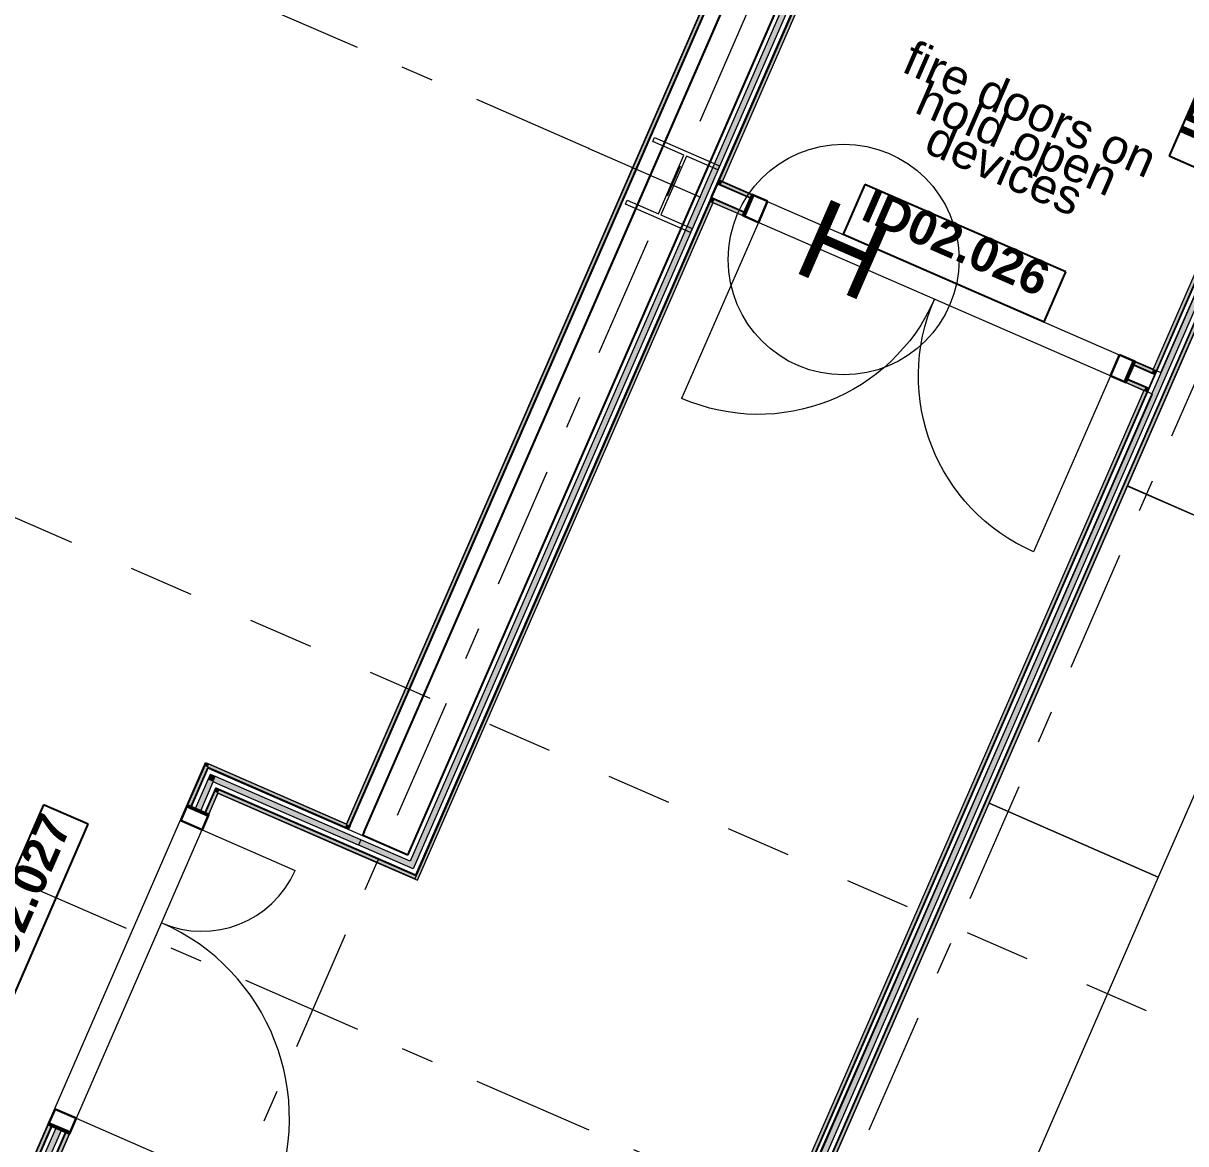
# Model space of a CAD drawing. Header units: millimetres. Extents: x -50172 to 90294, y -80883 to 956680.
# Drawn here: x -9530 to -4492, y -30592 to -25735 of the extents above; entities that cross this region are included whole.
import ezdxf
from ezdxf.enums import TextEntityAlignment as Align

# ---------------------------------------------------------------- set-up
doc = ezdxf.new("R2010")
doc.units = ezdxf.units.MM
doc.header["$MEASUREMENT"] = 0
doc.linetypes.add('Dashed', pattern=[564.444447, 282.222223, -282.222223])
doc.linetypes.add('Double Dashed', pattern=[1093.611073, 529.166651, -211.666656, 141.111112, -211.666656])
for name, color, linetype in [('A-25-M_Wall_Int', 7, 'Continuous'), ('A-95-MC_Marker_Section_P2.Marker', 7, 'Continuous'), ('COLUMN.IFC Import', 7, 'Continuous'), ('New_A-05-M_Gross_Int_Circulation', 7, 'Continuous'), ('New_A-15-MG_Structural_Grid_Phase_2', 7, 'Continuous'), ('New_A-25-M_Wall_Int', 7, 'Continuous'), ('New_A-35-M_FFE-Zone', 7, 'Continuous'), ('New_A-35-M_FFE_Fixed', 7, 'Continuous'), ('New_ArchiCAD Door Markers', 7, 'Continuous'), ('New_ArchiCAD Doors', 7, 'Continuous')]:
    doc.layers.add(name, color=color, linetype=linetype)
for name, color, linetype, lineweight in [('A-25-M_Wall_Int_Pen_No__1', 7, 'Continuous', 13), ('A-95-MC_Marker_Section_P2.Marker_Pen_No__1', 7, 'Continuous', 13), ('COLUMN.IFC Import_Pen_No__2', 8, 'Continuous', 15), ('New_A-25-M_Wall_Int_Pen_No__1', 7, 'Continuous', 13), ('New_A-95-P_Text_1_50_GA_Pen_No__1', 7, 'Continuous', 13), ('New_ArchiCAD Door Markers_Pen_No__1', 7, 'Continuous', 13), ('New_ArchiCAD Door Markers_Pen_No__5', 7, 'Continuous', 25), ('New_ArchiCAD Doors_Pen_No__1', 7, 'Continuous', 13), ('New_ArchiCAD Zone Stamps_Pen_No__9', 7, 'Continuous', 13)]:
    doc.layers.add(name, color=color, linetype=linetype, lineweight=lineweight)
for name, color, linetype, lineweight, true_color in [('A-25-M_Wall_Int_Pen_No__107', 7, 'Continuous', 15, 0xa6a6a6), ('New_A-05-M_Gross_Int_Circulation_Pen_No__74', 7, 'Continuous', 20, 0x606060), ('New_A-15-MG_Structural_Grid_Phase_2_Pen_No__222', 7, 'Continuous', 13, 0x65af33), ('New_A-25-M_Wall_Int_Pen_No__107', 7, 'Continuous', 15, 0xa6a6a6), ('New_A-35-M_FFE-Zone_Pen_No__74', 7, 'Continuous', 20, 0x606060), ('New_A-35-M_FFE_Fixed_Pen_No__64', 7, 'Continuous', 20, 0x606060), ('New_ArchiCAD Doors_Pen_No__43', 7, 'Continuous', 30, 0x444444), ('New_ArchiCAD Doors_Pen_No__63', 7, 'Continuous', 20, 0x606060)]:
    doc.layers.add(name, color=color, linetype=linetype, lineweight=lineweight, true_color=true_color)
doc.styles.add('GENERATED_STYLE_1', font='')
doc.styles.add('GENERATED_STYLE_2', font='')
doc.styles.add('GENERATED_STYLE_3', font='')
doc.styles.add('GENERATED_STYLE_4', font='')
doc.styles.get('GENERATED_STYLE_1').set_extended_font_data('Swis721 BT', bold=True)
doc.styles.get('GENERATED_STYLE_2').set_extended_font_data('Arial', bold=True)
doc.styles.get('GENERATED_STYLE_3').set_extended_font_data('Arial')
doc.styles.get('GENERATED_STYLE_4').set_extended_font_data('Swis721 BT')

# ---------------------------------------------------------------- blocks, each defined once
blk = doc.blocks.new('Computer Lab B_INB 2102_6_1', base_point=(-13978.3, -23868.4))
at = {"layer": 'New_A-35-M_FFE-Zone_Pen_No__74', "linetype": 'Continuous'}
for p, q in [((-8129.6, -29205.9), (-5035.6, -22110.4)), ((-9527.3, -30745.6), (-8739.9, -28939.8)), ((-8739.9, -28939.8), (-8129.6, -29205.9))]:
    blk.add_line(p, q, dxfattribs=at)
at = {"layer": 'New_ArchiCAD Zone Stamps_Pen_No__9'}
for tag, height, style, p in [('ROOM_NAME', 250, 'GENERATED_STYLE_2', (-14741.2, -22339.3)), ('zoneNameLine2', 250, 'GENERATED_STYLE_2', (-14929.7, -22771.4)), ('ROOM_NUMBER', 200, 'GENERATED_STYLE_3', (-15118.1, -23192.1)), ('measuredAreaCode', 200, 'GENERATED_STYLE_3', (-15275.1, -23552.2)), ('DUMMY_649', 200, 'GENERATED_STYLE_3', (-14967.7, -23686.3)), ('DUMMY_650', 200, 'GENERATED_STYLE_3', (-14338.5, -23960.6)), ('DUMMY_651', 133.3, 'GENERATED_STYLE_3', (-14059.2, -24067.2))]:
    blk.add_attdef(tag, text='', height=height, rotation=336.4404, dxfattribs=dict(at, style=style)).set_placement(p, align=Align.TOP_LEFT)
blk = doc.blocks.new('Physics Lab_INB 2301_17_1', base_point=(-3341.5, -30238.9))
at = {"layer": 'New_A-35-M_FFE-Zone_Pen_No__74', "linetype": 'Continuous'}
blk.add_line((-4425.4, -27007.5), (-6070, -30779.2), dxfattribs=at)
at = {"layer": 'New_ArchiCAD Zone Stamps_Pen_No__9'}
for tag, height, style, p in [('ROOM_NAME', 250, 'GENERATED_STYLE_2', (-3799.3, -28842.9)), ('zoneNameLine2', 250, 'GENERATED_STYLE_2', (-3987.7, -29275)), ('ROOM_NUMBER', 200, 'GENERATED_STYLE_3', (-4176.1, -29695.7)), ('measuredAreaCode', 200, 'GENERATED_STYLE_3', (-4333.2, -30055.8)), ('DUMMY_649', 200, 'GENERATED_STYLE_3', (-4025.8, -30189.9)), ('DUMMY_650', 200, 'GENERATED_STYLE_3', (-3536.4, -30403.2)), ('DUMMY_651', 133.3, 'GENERATED_STYLE_3', (-3257.1, -30509.8))]:
    blk.add_attdef(tag, text='', height=height, rotation=336.4404, dxfattribs=dict(at, style=style)).set_placement(p, align=Align.TOP_LEFT)
blk = doc.blocks.new('Corridor 03-Second_INB 2158_22_1', base_point=(54.1, -14767.2))
at = {"layer": 'New_A-05-M_Gross_Int_Circulation_Pen_No__74', "linetype": 'Continuous'}
for p, q in [((-4600.5, -27249.5), (6195.4, -2490.9)), ((-4640, -22119.2), (-6513.7, -26416.2)), ((-6513.7, -26416.2), (-4634.8, -27235.5)), ((-4634.8, -27235.5), (-4634.5, -27234.7)), ((-4634.5, -27234.7), (-4600.5, -27249.5))]:
    blk.add_line(p, q, dxfattribs=at)
at = {"layer": 'New_ArchiCAD Zone Stamps_Pen_No__9'}
for tag, height, style, p in [('zoneNameLine2', 250, 'GENERATED_STYLE_2', (-1206.8, -16020.4)), ('ROOM_NAME', 250, 'GENERATED_STYLE_2', (-1638.9, -15832)), ('DUMMY_650', 200, 'GENERATED_STYLE_3', (-67.1, -15557.7)), ('measuredAreaCode', 200, 'GENERATED_STYLE_3', (-414.5, -16354.4)), ('ROOM_NUMBER', 200, 'GENERATED_STYLE_3', (-774.6, -16197.4)), ('DUMMY_651', 133.3, 'GENERATED_STYLE_3', (54.7, -15263.2)), ('DUMMY_649', 200, 'GENERATED_STYLE_3', (-280.5, -16047))]:
    blk.add_attdef(tag, text='', height=height, rotation=66.4404, dxfattribs=dict(at, style=style)).set_placement(p, align=Align.TOP_LEFT)
blk = doc.blocks.new('Corridor 02 - Second_INB 2152_23_1', base_point=(-9168.7, -34828.3))
at = {"layer": 'New_A-05-M_Gross_Int_Circulation_Pen_No__74', "linetype": 'Continuous'}
for p, q in [((-6553.3, -26507.1), (-7833.9, -29443.9)), ((-4637, -27342.7), (-6553.3, -26507.1)), ((-6241.6, -31004.7), (-4637, -27342.7)), ((-8686.4, -29072.2), (-9393.9, -30694.7)), ((-7833.9, -29443.9), (-8686.4, -29072.2))]:
    blk.add_line(p, q, dxfattribs=at)
at = {"layer": 'New_ArchiCAD Zone Stamps_Pen_No__9'}
for tag, height, style, p in [('ROOM_HOLES_PRM', 200, 'GENERATED_STYLE_3', (-9153.8, -36364.3)), ('zoneNameLine2', 250, 'GENERATED_STYLE_2', (-10080.1, -36337.7)), ('ROOM_NAME', 250, 'GENERATED_STYLE_2', (-10512.2, -36149.3)), ('DUMMY_649', 200, 'GENERATED_STYLE_3', (-8940.4, -35875)), ('measuredAreaCode', 200, 'GENERATED_STYLE_3', (-9287.9, -36671.7)), ('ROOM_NUMBER', 200, 'GENERATED_STYLE_3', (-9648, -36514.7)), ('DUMMY_650', 133.3, 'GENERATED_STYLE_3', (-8818.6, -35580.5))]:
    blk.add_attdef(tag, text='', height=height, rotation=66.4404, dxfattribs=dict(at, style=style)).set_placement(p, align=Align.TOP_LEFT)
blk = doc.blocks.new('Laboratory Workstation_2')
at = {"layer": 'New_A-35-M_FFE_Fixed_Pen_No__64', "linetype": 'Continuous'}
for p, q in [((1814.7, 800), (0, 800)), ((0, 800), (0, 0)), ((1814.7, 0), (1814.7, 800)), ((0, 0), (1814.7, 0))]:
    blk.add_line(p, q, dxfattribs=at)
blk = doc.blocks.new('*X380')
at = {"layer": 'New_A-25-M_Wall_Int_Pen_No__107', "linetype": 'Continuous'}
blk.add_hatch(color=256, dxfattribs=at).paths.add_polyline_path([(-8705.5, -29023.5), (-8706, -29022.2), (-8706.4, -29023.1)])
blk = doc.blocks.new('*X381')
at = {"layer": 'New_A-25-M_Wall_Int_Pen_No__107', "linetype": 'Continuous'}
blk.add_hatch(color=256, dxfattribs=at).paths.add_polyline_path([(-9387.6, -30522.8), (-9476.8, -30727.2), (-9443.9, -30714.3), (-9364.7, -30532.8)])
blk = doc.blocks.new('*X382')
at = {"layer": 'New_A-25-M_Wall_Int_Pen_No__107', "linetype": 'Continuous'}
blk.add_hatch(color=256, dxfattribs=at).paths.add_polyline_path([(-8729.3, -29013.1), (-8784.1, -29138.7), (-8761.2, -29148.7), (-8706.4, -29023.1)])
blk = doc.blocks.new('*X383')
at = {"layer": 'New_A-25-M_Wall_Int_Pen_No__107', "linetype": 'Continuous'}
blk.add_hatch(color=256, dxfattribs=at).paths.add_polyline_path([(-8719.3, -28990.2), (-8729.3, -29013.1), (-8706.4, -29023.1), (-8706, -29022.2), (-8718.4, -28990.6)])
blk = doc.blocks.new('Double Door Asymmetric 19_7')
at = {"layer": 'New_ArchiCAD Doors_Pen_No__1', "linetype": 'Continuous'}
for p, q in [((-755, 0), (-755, -15)), ((755, 0), (755, -15)), ((-755, -15), (-755, -18)), ((-755, -18), (-755, -38)), ((-755, -38), (-755, -63)), ((755, -15), (755, -18)), ((755, -18), (755, -38)), ((755, -38), (755, -63)), ((-755, -63), (-755, -82)), ((-755, -82), (-755, -85)), ((-755, -85), (-755, -100)), ((755, -63), (755, -82)), ((755, -82), (755, -85)), ((755, -85), (755, -100))]:
    blk.add_line(p, q, dxfattribs=at)
at = {"layer": 'New_ArchiCAD Doors_Pen_No__43', "linetype": 'Continuous'}
for p, q in [((-748, 0), (-755, 0)), ((-755, 0), (-755, -100)), ((-682, 0), (-748, 0)), ((-748, 0), (-748, -100)), ((-682, -100), (-682, 0)), ((748, 0), (682, 0)), ((682, 0), (682, -100)), ((748, 0), (755, 0)), ((748, -100), (748, 0)), ((755, 0), (755, -100)), ((-748, -100), (-755, -100)), ((-748, -100), (-682, -100)), ((682, -100), (748, -100)), ((748, -100), (755, -100))]:
    blk.add_line(p, q, dxfattribs=at)
at = {"layer": 'New_ArchiCAD Doors_Pen_No__63', "linetype": 'Continuous'}
for p, q in [((682, 0), (682, 924)), ((-682, 0), (-682, 440))]:
    blk.add_line(p, q, dxfattribs=at)
for centre, radius, start, end in [((682, 0), 924, 90, 180), ((-682, 0), 440, 0, 90)]:
    blk.add_arc(centre, radius, start, end, dxfattribs=at)
blk = doc.blocks.new('Door Stamp 17_19')
at = {"layer": 'New_ArchiCAD Door Markers_Pen_No__5', "linetype": 'Continuous'}
for p, q in [((470.6, -461.8), (-506.5, -461.8)), ((-506.5, -461.8), (-506.5, -673.5)), ((470.6, -461.8), (-506.5, -461.8)), ((470.6, -673.5), (470.6, -461.8)), ((-506.5, -673.5), (470.6, -673.5))]:
    blk.add_line(p, q, dxfattribs=at)
at = {"layer": 'New_ArchiCAD Door Markers_Pen_No__1', "style": 'GENERATED_STYLE_1'}
blk.add_attdef('AC_WIDO_ID', text='', height=150, rotation=180, dxfattribs=at).set_placement((411.8, -417), align=Align.BOTTOM_LEFT)
blk = doc.blocks.new('Wall_82_1', base_point=(-8686.4, -29072.2))
at = {"layer": 'New_A-25-M_Wall_Int_Pen_No__107', "linetype": 'Continuous'}
for points in [[(-8818, -29123.9), (-8804.3, -29129.9), (-8730.3, -28960.3), (-8744.1, -28954.3)], [(-8738.1, -28940.6), (-8744.1, -28954.3), (-8730.3, -28960.3)], [(-8700.1, -29066.2), (-8740.1, -29157.9), (-8726.3, -29163.9), (-8686.4, -29072.2)], [(-8694.1, -29052.5), (-8700.1, -29066.2), (-8686.4, -29072.2)], [(-9525.5, -30746.4), (-9505.7, -30738.6), (-9407.8, -30514), (-9421.6, -30508)], [(-9413.6, -30702.4), (-9393.9, -30694.7), (-9329.9, -30548), (-9343.6, -30542)]]:
    blk.add_hatch(color=256, dxfattribs=at).paths.add_polyline_path(points)
at = {"layer": 'New_A-25-M_Wall_Int_Pen_No__107', "linetype": 'Continuous', "lineweight": 0, "true_color": 0x535353}
for points in [[(-8731.5, -28963.1), (-8804.3, -29129.9), (-8801.5, -29131.1), (-8728.8, -28964.3)], [(-8730.3, -28960.3), (-8731.5, -28963.1), (-8728.8, -28964.3)], [(-8696.9, -29051.3), (-8742.8, -29156.7), (-8740.1, -29157.9), (-8694.1, -29052.5)], [(-8695.7, -29048.5), (-8696.9, -29051.3), (-8694.1, -29052.5)], [(-9407.8, -30514), (-9505.7, -30738.6), (-9501.8, -30737), (-9405.1, -30515.2)], [(-9346.4, -30540.8), (-9417.5, -30704), (-9413.6, -30702.4), (-9343.6, -30542)]]:
    blk.add_hatch(color=251, dxfattribs=at).paths.add_polyline_path(points)
at = {"layer": 'New_A-25-M_Wall_Int_Pen_No__1', "linetype": 'Continuous'}
for p, q in [((-8804.3, -29129.9), (-8730.3, -28960.3)), ((-8801.5, -29131.1), (-8728.8, -28964.3)), ((-8784.1, -29138.7), (-8719.3, -28990.2)), ((-8719.3, -28990.2), (-8718.4, -28990.6)), ((-8761.2, -29148.7), (-8706.4, -29023.1)), ((-8742.8, -29156.7), (-8695.7, -29048.5)), ((-8740.1, -29157.9), (-8694.1, -29052.5)), ((-8706.4, -29023.1), (-8705.5, -29023.5)), ((-8804.3, -29129.9), (-8818, -29123.9)), ((-8801.5, -29131.1), (-8804.3, -29129.9)), ((-8784.1, -29138.7), (-8801.5, -29131.1)), ((-8761.2, -29148.7), (-8784.1, -29138.7)), ((-8742.8, -29156.7), (-8761.2, -29148.7)), ((-8740.1, -29157.9), (-8742.8, -29156.7)), ((-8726.3, -29163.9), (-8740.1, -29157.9)), ((-9505.7, -30738.6), (-9407.8, -30514)), ((-9501.8, -30737), (-9405.1, -30515.2)), ((-9476.8, -30727.2), (-9387.6, -30522.8)), ((-9407.8, -30514), (-9421.6, -30508)), ((-9405.1, -30515.2), (-9407.8, -30514)), ((-9387.6, -30522.8), (-9405.1, -30515.2)), ((-9364.7, -30532.8), (-9387.6, -30522.8)), ((-9443.9, -30714.3), (-9364.7, -30532.8)), ((-9417.5, -30704), (-9346.4, -30540.8)), ((-9413.6, -30702.4), (-9343.6, -30542)), ((-9346.4, -30540.8), (-9364.7, -30532.8)), ((-9343.6, -30542), (-9346.4, -30540.8)), ((-9329.9, -30548), (-9343.6, -30542))]:
    blk.add_line(p, q, dxfattribs=at)
at = {"layer": 'New_A-25-M_Wall_Int_Pen_No__1', "linetype": 'Continuous', "flags": 128}
for points in [[(-8738.1, -28940.6), (-8818, -29123.9)], [(-8726.3, -29163.9), (-8686.4, -29072.2)], [(-9421.6, -30508), (-9525.5, -30746.4)], [(-9393.9, -30694.7), (-9329.9, -30548)]]:
    blk.add_lwpolyline(points, dxfattribs=at)
at = {"layer": 'New_A-25-M_Wall_Int', "color": 250, "lineweight": 50, "true_color": 0x2a2a2a}
for name in ['*X382', '*X383', '*X380', '*X381']:
    blk.add_blockref(name, (0, 0), dxfattribs=at)
at = {"layer": 'New_ArchiCAD Door Markers'}
ref = blk.add_blockref('Door Stamp 17_19', (-9028.1, -29855.9), dxfattribs=dict(at, rotation=246.440411583997))
ref.add_attrib('AC_WIDO_ID', 'ID02.027', dxfattribs={"layer": 'New_ArchiCAD Door Markers_Pen_No__1', "color": 7, "height": 150, "rotation": 66.4404, "style": 'GENERATED_STYLE_1'}).set_placement((-9616, -30004), align=Align.BOTTOM_LEFT)
at = {"layer": 'New_ArchiCAD Doors', "color": 251, "linetype": 'Continuous', "lineweight": 20, "true_color": 0x606060, "zscale": 1000, "rotation": 246.440411583997}
blk.add_blockref('Double Door Asymmetric 19_7', (-9028.1, -29855.9), dxfattribs=at)
blk = doc.blocks.new('*X476')
at = {"layer": 'New_A-25-M_Wall_Int_Pen_No__107', "linetype": 'Continuous'}
blk.add_hatch(color=256, dxfattribs=at).paths.add_polyline_path([(-6229.7, -31050.3), (-6230.1, -31051.2), (-6228.8, -31050.7)])
blk = doc.blocks.new('*X477')
at = {"layer": 'New_A-25-M_Wall_Int_Pen_No__107', "linetype": 'Continuous'}
blk.add_hatch(color=256, dxfattribs=at).paths.add_polyline_path([(-6252.6, -31040.3), (-6262.6, -31063.2), (-6261.7, -31063.6), (-6230.1, -31051.2), (-6229.7, -31050.3)])
blk = doc.blocks.new('*X478')
at = {"layer": 'New_A-25-M_Wall_Int_Pen_No__107', "linetype": 'Continuous'}
blk.add_hatch(color=256, dxfattribs=at).paths.add_polyline_path([(-6252.6, -31040.3), (-6229.7, -31050.3), (-4340.7, -26718.2), (-4363.6, -26708.2)])
blk = doc.blocks.new('*X479')
at = {"layer": 'New_A-25-M_Wall_Int_Pen_No__107', "linetype": 'Continuous'}
blk.add_hatch(color=256, dxfattribs=at).paths.add_polyline_path([(-3677.7, -25135.2), (-3760.1, -25324.1), (-3737.1, -25334.1), (-3654.8, -25145.2)])
blk = doc.blocks.new('Door Stamp 17_32')
at = {"layer": 'New_ArchiCAD Door Markers_Pen_No__5', "linetype": 'Continuous'}
for p, q in [((506.5, 306), (-470.6, 306)), ((-470.6, 306), (-470.6, 94.3)), ((506.5, 94.3), (506.5, 306)), ((-470.6, 94.3), (506.5, 94.3)), ((-470.6, 94.3), (506.5, 94.3))]:
    blk.add_line(p, q, dxfattribs=at)
at = {"layer": 'New_ArchiCAD Door Markers_Pen_No__1', "style": 'GENERATED_STYLE_1'}
blk.add_attdef('AC_WIDO_ID', text='', height=150, dxfattribs=at).set_placement((-411.8, 138.9), align=Align.BOTTOM_LEFT)
blk = doc.blocks.new('Wall_124_1', base_point=(-6271.7, -30991.6))
at = {"layer": 'A-25-M_Wall_Int_Pen_No__107', "linetype": 'Continuous'}
blk.add_hatch(color=256, dxfattribs=at).paths.add_polyline_path([(-6083.8, -30773.2), (-6089.8, -30786.9), (-6076, -30792.9), (-6070, -30779.2)])
at = {"layer": 'New_A-25-M_Wall_Int_Pen_No__107', "linetype": 'Continuous'}
for points in [[(-3711.6, -25120.4), (-3794, -25309.3), (-3780.2, -25315.3), (-3697.9, -25126.4)], [(-3716.1, -25343.3), (-3702.3, -25349.3), (-3619.9, -25160.4), (-3633.7, -25154.4)], [(-4633.7, -27235.1), (-4619.9, -27241.1), (-4383.8, -26699.4), (-4397.5, -26693.4)], [(-4319.6, -26727.4), (-4387.2, -26882.3), (-4373.4, -26888.3), (-4305.9, -26733.4)], [(-4387.2, -26882.3), (-4393.2, -26896.1), (-4379.4, -26902.1), (-4373.4, -26888.3)], [(-4427.1, -26974), (-6083.8, -30773.2), (-6070, -30779.2), (-4413.4, -26980)], [(-4421.1, -26960.2), (-4427.1, -26974), (-4413.4, -26980), (-4407.4, -26966.2)], [(-4633.7, -27235.1), (-4639.7, -27248.8), (-4625.9, -27254.8), (-4619.9, -27241.1)], [(-4673.7, -27326.7), (-6305.7, -31069.5), (-6292, -31075.5), (-4659.9, -27332.7)], [(-4667.7, -27313), (-4673.7, -27326.7), (-4659.9, -27332.7), (-4653.9, -27319)], [(-6089.8, -30786.9), (-6193.8, -31025.6), (-6180.1, -31031.6), (-6076, -30792.9)], [(-6193.8, -31025.6), (-6199.8, -31039.3), (-6180.1, -31031.6)], [(-6305.7, -31069.5), (-6311.7, -31083.3), (-6292, -31075.5)]]:
    blk.add_hatch(color=256, dxfattribs=at).paths.add_polyline_path(points)
at = {"layer": 'New_A-25-M_Wall_Int_Pen_No__107', "linetype": 'Continuous', "lineweight": 0, "true_color": 0x535353}
for points in [[(-3697.9, -25126.4), (-3780.2, -25315.3), (-3777.5, -25316.5), (-3695.1, -25127.6)], [(-3636.4, -25153.2), (-3718.8, -25342.1), (-3716.1, -25343.3), (-3633.7, -25154.4)], [(-4625.9, -27254.8), (-4623.2, -27256), (-4381, -26700.6), (-4383.8, -26699.4)], [(-4422.7, -26956.3), (-4419.9, -26957.5), (-4319.6, -26727.4), (-4322.4, -26726.2)], [(-4393.2, -26896.1), (-4394.4, -26898.8), (-4380.6, -26904.8), (-4379.4, -26902.1)], [(-4423.9, -26959), (-6202.6, -31038.1), (-6199.8, -31039.3), (-4421.1, -26960.2)], [(-4422.7, -26956.3), (-4423.9, -26959), (-4421.1, -26960.2), (-4419.9, -26957.5)], [(-4419.9, -26957.5), (-4421.1, -26960.2), (-4407.4, -26966.2), (-4406.2, -26963.5)], [(-4639.7, -27248.8), (-4640.9, -27251.6), (-4627.1, -27257.6), (-4625.9, -27254.8)], [(-4627.1, -27257.6), (-6290.8, -31072.7), (-6288, -31073.9), (-4624.4, -27258.8)], [(-4625.9, -27254.8), (-4627.1, -27257.6), (-4624.4, -27258.8), (-4623.2, -27256)], [(-4666.5, -27310.2), (-4667.7, -27313), (-4653.9, -27319), (-4652.7, -27316.2)], [(-6290.8, -31072.7), (-6292, -31075.5), (-6288, -31073.9)], [(-6202.6, -31038.1), (-6203.8, -31040.9), (-6199.8, -31039.3)]]:
    blk.add_hatch(color=251, dxfattribs=at).paths.add_polyline_path(points)
at = {"layer": 'New_A-25-M_Wall_Int_Pen_No__1', "linetype": 'Continuous'}
for p, q in [((-3780.2, -25315.3), (-3697.9, -25126.4)), ((-3777.5, -25316.5), (-3695.1, -25127.6)), ((-3760.1, -25324.1), (-3677.7, -25135.2)), ((-3737.1, -25334.1), (-3654.8, -25145.2)), ((-3718.8, -25342.1), (-3636.4, -25153.2)), ((-3716.1, -25343.3), (-3633.7, -25154.4)), ((-3780.2, -25315.3), (-3794, -25309.3)), ((-3777.5, -25316.5), (-3780.2, -25315.3)), ((-3760.1, -25324.1), (-3777.5, -25316.5)), ((-3737.1, -25334.1), (-3760.1, -25324.1)), ((-3718.8, -25342.1), (-3737.1, -25334.1)), ((-3716.1, -25343.3), (-3718.8, -25342.1)), ((-3702.3, -25349.3), (-3716.1, -25343.3)), ((-4619.9, -27241.1), (-4383.8, -26699.4)), ((-4383.8, -26699.4), (-4397.5, -26693.4)), ((-4381, -26700.6), (-4383.8, -26699.4)), ((-6262.6, -31063.2), (-4363.6, -26708.2)), ((-6229.7, -31050.3), (-4340.7, -26718.2)), ((-6203.8, -31040.9), (-4322.4, -26726.2)), ((-4623.2, -27256), (-4381, -26700.6)), ((-4419.9, -26957.5), (-4319.6, -26727.4)), ((-4363.6, -26708.2), (-4381, -26700.6)), ((-4340.7, -26718.2), (-4363.6, -26708.2)), ((-4322.4, -26726.2), (-4340.7, -26718.2)), ((-4319.6, -26727.4), (-4322.4, -26726.2)), ((-4305.9, -26733.4), (-4319.6, -26727.4)), ((-4380.6, -26904.8), (-4394.4, -26898.8)), ((-4379.4, -26902.1), (-4393.2, -26896.1)), ((-6199.8, -31039.3), (-4421.1, -26960.2)), ((-4421.1, -26960.2), (-4407.4, -26966.2)), ((-4406.2, -26963.5), (-4419.9, -26957.5)), ((-4640.9, -27251.6), (-4627.1, -27257.6)), ((-4625.9, -27254.8), (-4639.7, -27248.8)), ((-4625.9, -27254.8), (-4619.9, -27241.1)), ((-6288, -31073.9), (-4624.4, -27258.8)), ((-4652.7, -27316.2), (-4627.1, -27257.6)), ((-4624.4, -27258.8), (-4623.2, -27256)), ((-6292, -31075.5), (-4659.9, -27332.7)), ((-4667.7, -27313), (-4653.9, -27319)), ((-4666.5, -27310.2), (-4652.7, -27316.2)), ((-4659.9, -27332.7), (-4653.9, -27319)), ((-6262.6, -31063.2), (-6261.7, -31063.6)), ((-6229.7, -31050.3), (-6228.8, -31050.7))]:
    blk.add_line(p, q, dxfattribs=at)
at = {"layer": 'New_A-25-M_Wall_Int_Pen_No__1', "linetype": 'Continuous', "flags": 128}
for points in [[(-3711.6, -25120.4), (-3794, -25309.3)], [(-3697.9, -25126.4), (-3711.6, -25120.4)], [(-3695.1, -25127.6), (-3697.9, -25126.4)], [(-3677.7, -25135.2), (-3695.1, -25127.6)], [(-3654.8, -25145.2), (-3677.7, -25135.2)], [(-3702.3, -25349.3), (-3619.9, -25160.4)], [(-3636.4, -25153.2), (-3654.8, -25145.2)], [(-3633.7, -25154.4), (-3636.4, -25153.2)], [(-3619.9, -25160.4), (-3633.7, -25154.4)], [(-4397.5, -26693.4), (-4633.7, -27235.1)], [(-4373.4, -26888.3), (-4305.9, -26733.4)], [(-6070, -30779.2), (-4413.4, -26980)], [(-4673.7, -27326.7), (-6311.7, -31083.3)], [(-6180.1, -31031.6), (-6076, -30792.9)]]:
    blk.add_lwpolyline(points, dxfattribs=at)
at = {"layer": 'New_A-25-M_Wall_Int', "color": 250, "lineweight": 50, "true_color": 0x2a2a2a}
for name in ['*X479', '*X478', '*X477', '*X476']:
    blk.add_blockref(name, (0, 0), dxfattribs=at)
at = {"layer": 'New_ArchiCAD Door Markers'}
ref = blk.add_blockref('Door Stamp 17_32', (-4095.8, -26001.4), dxfattribs=dict(at, rotation=66.44041158400664))
ref.add_attrib('AC_WIDO_ID', 'ID02.025', dxfattribs={"layer": 'New_ArchiCAD Door Markers_Pen_No__1', "color": 7, "height": 150, "rotation": 66.4404, "style": 'GENERATED_STYLE_1'}).set_placement((-4346.7, -26296.5), align=Align.BOTTOM_LEFT)
at = {"layer": 'New_ArchiCAD Doors', "color": 251, "linetype": 'Continuous', "lineweight": 20, "true_color": 0x606060, "zscale": 1000, "rotation": 246.4404115840066}
blk.add_blockref('Double Door Asymmetric 19_7', (-4004.1, -26041.4), dxfattribs=at)
blk = doc.blocks.new('Double Door 19_5')
at = {"layer": 'New_ArchiCAD Doors_Pen_No__1', "linetype": 'Continuous'}
for p, q in [((-905, 0), (-905, -15)), ((905, 0), (905, -15)), ((-905, -15), (-905, -18)), ((-905, -18), (-905, -82)), ((905, -15), (905, -18)), ((905, -18), (905, -82)), ((-905, -82), (-905, -85)), ((-905, -85), (-905, -100)), ((905, -82), (905, -85)), ((905, -85), (905, -100))]:
    blk.add_line(p, q, dxfattribs=at)
at = {"layer": 'New_ArchiCAD Doors_Pen_No__43', "linetype": 'Continuous'}
for p, q in [((-898, 0), (-905, 0)), ((-905, 0), (-905, -100)), ((-832, 0), (-898, 0)), ((-898, 0), (-898, -100)), ((-832, -100), (-832, 0)), ((898, 0), (832, 0)), ((832, 0), (832, -100)), ((898, 0), (905, 0)), ((898, -100), (898, 0)), ((905, 0), (905, -100)), ((-898, -100), (-905, -100)), ((-898, -100), (-832, -100)), ((832, -100), (898, -100)), ((898, -100), (905, -100))]:
    blk.add_line(p, q, dxfattribs=at)
at = {"layer": 'New_ArchiCAD Doors_Pen_No__63', "linetype": 'Continuous'}
for p, q in [((-832, 0), (-832, 832)), ((832, 0), (832, 832))]:
    blk.add_line(p, q, dxfattribs=at)
for centre, start, end in [((-832, 0), 0, 90), ((832, 0), 90, 180)]:
    blk.add_arc(centre, 832, start, end, dxfattribs=at)
blk = doc.blocks.new('Door Stamp 17_38')
at = {"layer": 'New_ArchiCAD Door Markers_Pen_No__5', "linetype": 'Continuous'}
for p, q in [((474.6, 235.7), (-474.6, 235.7)), ((-474.6, 235.7), (-474.6, 0)), ((474.6, 0), (474.6, 235.7)), ((-474.6, 0), (474.6, 0)), ((-474.6, 0), (474.6, 0))]:
    blk.add_line(p, q, dxfattribs=at)
at = {"layer": 'New_ArchiCAD Door Markers_Pen_No__1', "style": 'GENERATED_STYLE_2'}
blk.add_attdef('AC_WIDO_ID', text='', height=150, dxfattribs=at).set_placement((-417.5, 48.9), align=Align.BOTTOM_LEFT)
blk = doc.blocks.new('Wall_152_1', base_point=(-6553.3, -26507.1))
at = {"layer": 'New_A-25-M_Wall_Int_Pen_No__107', "linetype": 'Continuous', "lineweight": 0, "true_color": 0x535353}
for points in [[(-6519.3, -26429.2), (-6520.5, -26431.9), (-6378.4, -26493.9), (-6377.2, -26491.2)], [(-6546.1, -26490.6), (-6547.3, -26493.4), (-6405.2, -26555.3), (-6404, -26552.6)], [(-4718.1, -27214.6), (-4719.3, -27217.4), (-4640.9, -27251.6), (-4639.7, -27248.8)], [(-4744.9, -27276), (-4746.1, -27278.8), (-4667.7, -27313), (-4666.5, -27310.2)]]:
    blk.add_hatch(color=251, dxfattribs=at).paths.add_polyline_path(points)
at = {"layer": 'New_A-25-M_Wall_Int_Pen_No__107', "linetype": 'Continuous'}
for points in [[(-6513.3, -26415.4), (-6519.3, -26429.2), (-6377.2, -26491.2), (-6371.3, -26477.4)], [(-6547.3, -26493.4), (-6553.3, -26507.1), (-6411.2, -26569.1), (-6405.2, -26555.3)], [(-4712.1, -27200.9), (-4718.1, -27214.6), (-4639.7, -27248.8), (-4633.7, -27235.1)], [(-4752.1, -27292.5), (-4673.7, -27326.7), (-4667.7, -27313), (-4746.1, -27278.8)]]:
    blk.add_hatch(color=256, dxfattribs=at).paths.add_polyline_path(points)
at = {"layer": 'New_A-25-M_Wall_Int_Pen_No__1', "linetype": 'Continuous'}
for p, q in [((-6520.5, -26431.9), (-6378.4, -26493.9)), ((-6519.3, -26429.2), (-6377.2, -26491.2)), ((-6547.3, -26493.4), (-6405.2, -26555.3)), ((-6546.1, -26490.6), (-6404, -26552.6)), ((-6404, -26552.6), (-6378.4, -26493.9)), ((-6378.4, -26493.9), (-6377.2, -26491.2)), ((-6377.2, -26491.2), (-6371.3, -26477.4)), ((-6411.2, -26569.1), (-6405.2, -26555.3)), ((-6405.2, -26555.3), (-6404, -26552.6)), ((-4718.1, -27214.6), (-4712.1, -27200.9)), ((-4744.9, -27276), (-4719.3, -27217.4)), ((-4719.3, -27217.4), (-4718.1, -27214.6)), ((-4719.3, -27217.4), (-4640.9, -27251.6)), ((-4718.1, -27214.6), (-4639.7, -27248.8)), ((-4752.1, -27292.5), (-4746.1, -27278.8)), ((-4746.1, -27278.8), (-4744.9, -27276)), ((-4746.1, -27278.8), (-4667.7, -27313)), ((-4744.9, -27276), (-4666.5, -27310.2))]:
    blk.add_line(p, q, dxfattribs=at)
at = {"layer": 'New_A-25-M_Wall_Int_Pen_No__1', "linetype": 'Continuous', "flags": 128}
for points in [[(-6546.1, -26490.6), (-6520.5, -26431.9)], [(-6520.5, -26431.9), (-6519.3, -26429.2)], [(-6519.3, -26429.2), (-6513.3, -26415.4)], [(-6371.3, -26477.4), (-6513.3, -26415.4)], [(-6553.3, -26507.1), (-6547.3, -26493.4)], [(-6547.3, -26493.4), (-6546.1, -26490.6)], [(-6553.3, -26507.1), (-6411.2, -26569.1)], [(-4633.7, -27235.1), (-4712.1, -27200.9)], [(-4752.1, -27292.5), (-4673.7, -27326.7)]]:
    blk.add_lwpolyline(points, dxfattribs=at)
at = {"layer": 'New_ArchiCAD Door Markers'}
ref = blk.add_blockref('Door Stamp 17_38', (-5541.7, -26839.1), dxfattribs=dict(at, rotation=336.4404115839986))
ref.add_attrib('AC_WIDO_ID', 'ID02.026', dxfattribs={"layer": 'New_ArchiCAD Door Markers_Pen_No__1', "color": 7, "height": 150, "rotation": 336.4404, "style": 'GENERATED_STYLE_2'}).set_placement((-5924.3, -26623.4), align=Align.BOTTOM_LEFT)
at = {"layer": 'New_ArchiCAD Doors', "color": 251, "linetype": 'Continuous', "lineweight": 20, "true_color": 0x606060, "xscale": -1, "zscale": 1000, "rotation": 156.4404115839986}
blk.add_blockref('Double Door 19_5', (-5581.7, -26930.8), dxfattribs=at)
blk = doc.blocks.new('Wall_296_1', base_point=(-4975.7, -21972.9))
at = {"layer": 'A-25-M_Wall_Int_Pen_No__107', "linetype": 'Continuous'}
blk.add_hatch(color=256, dxfattribs=at).paths.add_polyline_path([(-8115.9, -29211.9), (-4995.9, -22056.8), (-5009.6, -22050.8), (-8129.6, -29205.9)])
at = {"layer": 'A-25-M_Wall_Int_Pen_No__107', "linetype": 'Continuous', "lineweight": 0, "true_color": 0x535353}
for points in [[(-8113.1, -29213.1), (-4993.1, -22058), (-4995.9, -22056.8), (-8115.9, -29211.9)], [(-8051.7, -29239.9), (-4931.7, -22084.7), (-4934.5, -22083.5), (-8054.5, -29238.7)]]:
    blk.add_hatch(color=251, dxfattribs=at).paths.add_polyline_path(points)
at = {"layer": 'A-25-M_Wall_Int_Pen_No__1', "linetype": 'Continuous'}
for p, q in [((-8115.9, -29211.9), (-4995.9, -22056.8)), ((-8113.1, -29213.1), (-4993.1, -22058)), ((-8054.5, -29238.7), (-4934.5, -22083.5))]:
    blk.add_line(p, q, dxfattribs=at)
at = {"layer": 'A-25-M_Wall_Int_Pen_No__1', "linetype": 'Continuous', "flags": 128}
for points in [[(-5009.6, -22050.8), (-8129.6, -29205.9)], [(-4995.9, -22056.8), (-5009.6, -22050.8)], [(-4934.5, -22083.5), (-4993.1, -22058)], [(-8051.7, -29239.9), (-4931.7, -22084.7)]]:
    blk.add_lwpolyline(points, dxfattribs=at)
blk = doc.blocks.new('*X790')
at = {"layer": 'New_A-25-M_Wall_Int_Pen_No__107', "linetype": 'Continuous'}
blk.add_hatch(color=256, dxfattribs=at).paths.add_polyline_path([(-8706, -29022.2), (-8705.5, -29023.5), (-8076.9, -29297.6), (-8066.9, -29274.7), (-8696.4, -29000.2)])
blk = doc.blocks.new('*X791')
at = {"layer": 'New_A-25-M_Wall_Int_Pen_No__107', "linetype": 'Continuous'}
blk.add_hatch(color=256, dxfattribs=at).paths.add_polyline_path([(-8696.4, -29000.2), (-8718.4, -28990.6), (-8706, -29022.2)])
blk = doc.blocks.new('Wall_300_1', base_point=(-8091.7, -29331.5))
at = {"layer": 'A-25-M_Wall_Int_Pen_No__107', "linetype": 'Continuous'}
blk.add_hatch(color=256, dxfattribs=at).paths.add_polyline_path([(-8135.6, -29219.6), (-8121.9, -29225.6), (-8115.9, -29211.9), (-8129.6, -29205.9)])
at = {"layer": 'A-25-M_Wall_Int_Pen_No__107', "linetype": 'Continuous', "lineweight": 0, "true_color": 0x535353}
for points in [[(-8121.9, -29225.6), (-8119.1, -29226.8), (-8113.1, -29213.1), (-8115.9, -29211.9)], [(-8123.1, -29228.4), (-8120.3, -29229.6), (-8119.1, -29226.8), (-8121.9, -29225.6)], [(-8061.7, -29255.2), (-8058.9, -29256.3), (-8057.7, -29253.6), (-8060.5, -29252.4)], [(-8060.5, -29252.4), (-8057.7, -29253.6), (-8051.7, -29239.9), (-8054.5, -29238.7)]]:
    blk.add_hatch(color=251, dxfattribs=at).paths.add_polyline_path(points)
at = {"layer": 'New_A-25-M_Wall_Int_Pen_No__107', "linetype": 'Continuous'}
for points in [[(-8738.1, -28940.6), (-8730.3, -28960.3), (-8724.3, -28946.6)], [(-8724.3, -28946.6), (-8730.3, -28960.3), (-8135.6, -29219.6), (-8129.6, -29205.9)], [(-8694.1, -29052.5), (-8686.4, -29072.2), (-8680.4, -29058.4)], [(-8680.4, -29058.4), (-8686.4, -29072.2), (-8091.7, -29331.5), (-8085.7, -29317.8)]]:
    blk.add_hatch(color=256, dxfattribs=at).paths.add_polyline_path(points)
at = {"layer": 'New_A-25-M_Wall_Int_Pen_No__107', "linetype": 'Continuous', "lineweight": 0, "true_color": 0x535353}
for points in [[(-8730.3, -28960.3), (-8728.8, -28964.3), (-8727.6, -28961.5)], [(-8728.8, -28964.3), (-8123.1, -29228.4), (-8121.9, -29225.6), (-8727.6, -28961.5)], [(-8695.7, -29048.5), (-8694.1, -29052.5), (-8692.9, -29049.7)], [(-8692.9, -29049.7), (-8694.1, -29052.5), (-8085.7, -29317.8), (-8084.5, -29315)]]:
    blk.add_hatch(color=251, dxfattribs=at).paths.add_polyline_path(points)
at = {"layer": 'A-25-M_Wall_Int_Pen_No__1', "linetype": 'Continuous'}
for p, q in [((-8115.9, -29211.9), (-8121.9, -29225.6)), ((-8113.1, -29213.1), (-8119.1, -29226.8)), ((-8119.1, -29226.8), (-8120.3, -29229.6)), ((-8060.5, -29252.4), (-8061.7, -29255.2)), ((-8054.5, -29238.7), (-8060.5, -29252.4)), ((-8057.7, -29253.6), (-8051.7, -29239.9))]:
    blk.add_line(p, q, dxfattribs=at)
at = {"layer": 'New_A-25-M_Wall_Int_Pen_No__1', "linetype": 'Continuous'}
for p, q in [((-8727.6, -28961.5), (-8730.3, -28960.3)), ((-8711.4, -28971.9), (-8728.8, -28964.3)), ((-8121.9, -29225.6), (-8727.6, -28961.5)), ((-8696.4, -29000.2), (-8718.4, -28990.6)), ((-8058.9, -29256.3), (-8711.4, -28971.9)), ((-8066.9, -29274.7), (-8696.4, -29000.2)), ((-8688.1, -29031.1), (-8705.5, -29023.5)), ((-8692.9, -29049.7), (-8695.7, -29048.5)), ((-8680.4, -29058.4), (-8694.1, -29052.5)), ((-8084.5, -29315), (-8692.9, -29049.7)), ((-8076.9, -29297.6), (-8688.1, -29031.1)), ((-8085.7, -29317.8), (-8680.4, -29058.4))]:
    blk.add_line(p, q, dxfattribs=at)
at = {"layer": 'New_A-25-M_Wall_Int_Pen_No__1', "linetype": 'Continuous', "flags": 128}
for points in [[(-8738.1, -28940.6), (-8724.3, -28946.6)], [(-8129.6, -29205.9), (-8724.3, -28946.6)], [(-8686.4, -29072.2), (-8091.7, -29331.5)], [(-8051.7, -29239.9), (-8057.7, -29253.6)], [(-8066.9, -29274.7), (-8076.9, -29297.6)], [(-8066.5, -29273.8), (-8066.9, -29274.7)]]:
    blk.add_lwpolyline(points, dxfattribs=at)
at = {"layer": 'New_A-25-M_Wall_Int', "color": 250, "lineweight": 50, "true_color": 0x2a2a2a}
for name in ['*X791', '*X790']:
    blk.add_blockref(name, (0, 0), dxfattribs=at)
blk = doc.blocks.new('*X795')
at = {"layer": 'A-25-M_Wall_Int_Pen_No__107', "linetype": 'Continuous'}
blk.add_hatch(color=256, dxfattribs=at).paths.add_polyline_path([(-7853.7, -29366.5), (-8066.5, -29273.8), (-8076.5, -29296.7), (-7840.8, -29399.4)])
blk = doc.blocks.new('Wall_302_1', base_point=(-8091.7, -29331.5))
at = {"layer": 'A-25-M_Wall_Int_Pen_No__107', "linetype": 'Continuous', "lineweight": 0, "true_color": 0x535353}
for points in [[(-7865.1, -29337.6), (-8057.7, -29253.6), (-8058.9, -29256.3), (-7863.6, -29341.5)], [(-7830.5, -29425.8), (-8084.5, -29315), (-8085.7, -29317.8), (-7828.9, -29429.7)]]:
    blk.add_hatch(color=251, dxfattribs=at).paths.add_polyline_path(points)
at = {"layer": 'A-25-M_Wall_Int_Pen_No__107', "linetype": 'Continuous'}
blk.add_hatch(color=256, dxfattribs=at).paths.add_polyline_path([(-7828.9, -29429.7), (-8085.7, -29317.8), (-8091.7, -29331.5), (-7821.2, -29449.5)])
at = {"layer": 'A-25-M_Wall_Int_Pen_No__1', "linetype": 'Continuous'}
for p, q in [((-7863.6, -29341.5), (-8058.9, -29256.3)), ((-7828.9, -29429.7), (-8085.7, -29317.8)), ((-7830.5, -29425.8), (-8084.5, -29315)), ((-7840.8, -29399.4), (-8076.5, -29296.7)), ((-7853.7, -29366.5), (-8066.5, -29273.8))]:
    blk.add_line(p, q, dxfattribs=at)
at = {"layer": 'A-25-M_Wall_Int_Pen_No__1', "linetype": 'Continuous', "flags": 128}
for points in [[(-7865.1, -29337.6), (-8057.7, -29253.6)], [(-8066.5, -29273.8), (-8076.9, -29297.6)], [(-8091.7, -29331.5), (-7821.2, -29449.5)]]:
    blk.add_lwpolyline(points, dxfattribs=at)
at = {"layer": 'A-25-M_Wall_Int', "color": 250, "lineweight": 50, "true_color": 0x2a2a2a}
blk.add_blockref('*X795', (0, 0), dxfattribs=at)
blk = doc.blocks.new('*X797')
at = {"layer": 'New_A-25-M_Wall_Int_Pen_No__107', "linetype": 'Continuous'}
blk.add_hatch(color=256, dxfattribs=at).paths.add_polyline_path([(-4710.2, -22157.4), (-7853.7, -29366.5), (-7840.8, -29399.4), (-4677.3, -22144.4)])
blk = doc.blocks.new('Wall_303_1', base_point=(-7821.2, -29449.5))
at = {"layer": 'New_A-25-M_Wall_Int_Pen_No__107', "linetype": 'Continuous', "lineweight": 0, "true_color": 0x535353}
for points in [[(-6547.1, -26490.2), (-4647, -22132.5), (-4650.9, -22134.1), (-6549.9, -26489)], [(-4739.1, -22168.7), (-7865.1, -29337.6), (-7863.6, -29341.5), (-4735.2, -22167.2)], [(-6507.8, -26437.5), (-6506.6, -26434.7), (-6520.4, -26428.8), (-6521.6, -26431.5)], [(-6551.1, -26491.7), (-7830.5, -29425.8), (-7828.9, -29429.7), (-6548.3, -26492.9)], [(-6548.3, -26492.9), (-6547.1, -26490.2), (-6549.9, -26489), (-6551.1, -26491.7)], [(-6534.6, -26498.9), (-6533.4, -26496.2), (-6547.1, -26490.2), (-6548.3, -26492.9)]]:
    blk.add_hatch(color=251, dxfattribs=at).paths.add_polyline_path(points)
at = {"layer": 'New_A-25-M_Wall_Int_Pen_No__107', "linetype": 'Continuous'}
for points in [[(-6500.6, -26421), (-4627.2, -22124.8), (-4647, -22132.5), (-6514.4, -26415)], [(-6506.6, -26434.7), (-6500.6, -26421), (-6514.4, -26415), (-6520.4, -26428.8)], [(-6540.6, -26512.7), (-6534.6, -26498.9), (-6548.3, -26492.9), (-6554.3, -26506.7)], [(-6554.3, -26506.7), (-7828.9, -29429.7), (-7821.2, -29449.5), (-6540.6, -26512.7)]]:
    blk.add_hatch(color=256, dxfattribs=at).paths.add_polyline_path(points)
at = {"layer": 'New_A-25-M_Wall_Int_Pen_No__1', "linetype": 'Continuous'}
for p, q in [((-4710.2, -22157.4), (-7853.7, -29366.5)), ((-4677.3, -22144.4), (-7840.8, -29399.4)), ((-4650.9, -22134.1), (-6549.9, -26489)), ((-4647, -22132.5), (-6514.4, -26415)), ((-4735.2, -22167.2), (-7863.6, -29341.5)), ((-6521.6, -26431.5), (-6547.1, -26490.2)), ((-6507.8, -26437.5), (-6521.6, -26431.5)), ((-6514.4, -26415), (-6520.4, -26428.8)), ((-6506.6, -26434.7), (-6520.4, -26428.8)), ((-6551.1, -26491.7), (-7830.5, -29425.8)), ((-6548.3, -26492.9), (-6554.3, -26506.7)), ((-6549.9, -26489), (-6551.1, -26491.7)), ((-6548.3, -26492.9), (-6534.6, -26498.9)), ((-6533.4, -26496.2), (-6547.1, -26490.2)), ((-6554.3, -26506.7), (-7828.9, -29429.7))]:
    blk.add_line(p, q, dxfattribs=at)
at = {"layer": 'New_A-25-M_Wall_Int_Pen_No__1', "linetype": 'Continuous', "flags": 128}
for points in [[(-6500.6, -26421), (-4627.2, -22124.8)], [(-4739.1, -22168.7), (-7865.1, -29337.6)], [(-7821.2, -29449.5), (-6540.6, -26512.7)]]:
    blk.add_lwpolyline(points, dxfattribs=at)
at = {"layer": 'New_A-25-M_Wall_Int', "color": 250, "lineweight": 50, "true_color": 0x2a2a2a}
blk.add_blockref('*X797', (0, 0), dxfattribs=at)
blk = doc.blocks.new('Column 8')
at = {"layer": 'COLUMN.IFC Import_Pen_No__2', "linetype": 'Continuous'}
for p, q in [((-153.7, 157.25), (153.7, 157.25)), ((-153.7, 138.55), (-153.7, 157.25)), ((153.7, 157.25), (153.7, 138.55)), ((-6, 138.55), (-153.7, 138.55)), ((-6, -138.55), (-6, 138.55)), ((6, 138.55), (6, -138.55)), ((153.7, 138.55), (6, 138.55)), ((-153.7, -138.55), (-6, -138.55)), ((-153.7, -157.25), (-153.7, -138.55)), ((6, -138.55), (153.7, -138.55)), ((153.7, -138.55), (153.7, -157.25)), ((153.7, -157.25), (-153.7, -157.25))]:
    blk.add_line(p, q, dxfattribs=at)
blk = doc.blocks.new('Laboratory Workstation_16')
at = {"layer": 'New_A-35-M_FFE_Fixed_Pen_No__64', "linetype": 'Continuous'}
for p, q in [((1540, 800), (0, 800)), ((0, 800), (0, 0)), ((1540, 0), (1540, 800)), ((0, 0), (1540, 0))]:
    blk.add_line(p, q, dxfattribs=at)
blk = doc.blocks.new('Laboratory Workstation_19')
at = {"layer": 'New_A-35-M_FFE_Fixed_Pen_No__64', "linetype": 'Continuous'}
for p, q in [((1500, 800), (0, 800)), ((0, 800), (0, 0)), ((1500, 0), (1500, 800)), ((0, 0), (1500, 0))]:
    blk.add_line(p, q, dxfattribs=at)
blk = doc.blocks.new('Standard grid marker_31')
at = {"layer": 'New_A-15-MG_Structural_Grid_Phase_2_Pen_No__222', "linetype": 'Double Dashed'}
for q in [(18281.2, 0), (0, 0)]:
    blk.add_line((705.1, 0), q, dxfattribs=at)
at = {"layer": 'New_A-15-MG_Structural_Grid_Phase_2_Pen_No__222', "linetype": 'Continuous'}
blk.add_circle((-500, 0), 500, dxfattribs=at)
at = {"layer": 'New_A-15-MG_Structural_Grid_Phase_2_Pen_No__222', "linetype": 'Double Dashed'}
blk.add_point((705.1, 0), dxfattribs=at)
blk.add_point((705.1, 0), dxfattribs=at)
at = {"layer": 'New_A-15-MG_Structural_Grid_Phase_2_Pen_No__222', "style": 'GENERATED_STYLE_4'}
for tag, p in [('AC_MarkerText_1_0', (-500, 43.4)), ('AC_MarkerText_1_1', (19486.3, 43.4))]:
    blk.add_attdef(tag, text='', height=350, rotation=180, dxfattribs=at).set_placement(p, align=Align.MIDDLE_CENTER)
blk = doc.blocks.new('Standard grid marker_32')
at = {"layer": 'New_A-15-MG_Structural_Grid_Phase_2_Pen_No__222', "linetype": 'Double Dashed'}
blk.add_line((705.1, 0), (53258.1, 0), dxfattribs=at)
at = {"layer": 'New_A-15-MG_Structural_Grid_Phase_2_Pen_No__222', "style": 'GENERATED_STYLE_4'}
for tag, p in [('AC_MarkerText_1_0', (-500, 38.7)), ('AC_MarkerText_1_1', (54463.2, 38.7))]:
    blk.add_attdef(tag, text='', height=350, rotation=180, dxfattribs=at).set_placement(p, align=Align.MIDDLE_CENTER)
blk = doc.blocks.new('Standard grid marker_44')
at = {"layer": 'New_A-15-MG_Structural_Grid_Phase_2_Pen_No__222', "linetype": 'Double Dashed'}
blk.add_line((1905, 0), (37382, 0), dxfattribs=at)
at = {"layer": 'New_A-15-MG_Structural_Grid_Phase_2_Pen_No__222', "style": 'GENERATED_STYLE_4'}
for tag, p in [('AC_MarkerText_1_0', (-500, 946.2)), ('AC_MarkerText_1_1', (39787, 946.2))]:
    blk.add_attdef(tag, text='', height=350, rotation=270, dxfattribs=at).set_placement(p, align=Align.MIDDLE_CENTER)
blk = doc.blocks.new('Standard grid marker_46')
at = {"layer": 'New_A-15-MG_Structural_Grid_Phase_2_Pen_No__222', "linetype": 'Double Dashed'}
blk.add_line((8462.3, 0), (18800.1, 0), dxfattribs=at)
at = {"layer": 'New_A-15-MG_Structural_Grid_Phase_2_Pen_No__222', "style": 'GENERATED_STYLE_4'}
for tag, p in [('AC_MarkerText_1_0', (-500, 36.8)), ('AC_MarkerText_1_1', (27762.4, 36.8))]:
    blk.add_attdef(tag, text='', height=350, rotation=270, dxfattribs=at).set_placement(p, align=Align.MIDDLE_CENTER)
blk = doc.blocks.new('Cutting Plane_4_1', base_point=(-25330.5, -21002.6))
at = {"layer": 'A-95-MC_Marker_Section_P2.Marker_Pen_No__1', "linetype": 'Dashed'}
blk.add_line((-25101.3, -21102.5), (22391.9, -41811.9), dxfattribs=at)

msp = doc.modelspace()

# ---------------------------------------------------------------- block references
at = {"layer": 'A-25-M_Wall_Int', "color": 250, "lineweight": 50, "true_color": 0x2a2a2a}
for name, p in [('Wall_296_1', (-4975.7, -21972.9)), ('Wall_302_1', (-8091.7, -29331.5))]:
    msp.add_blockref(name, p, dxfattribs=at)
at = {"layer": 'A-95-MC_Marker_Section_P2.Marker'}
msp.add_blockref('Cutting Plane_4_1', (-25330.5, -21002.6), dxfattribs=at)
at = {"layer": 'COLUMN.IFC Import', "linetype": 'Continuous', "zscale": 1000, "rotation": 336.4404115839877}
msp.add_blockref('Column 8', (-6717, -26436), dxfattribs=at)
at = {"layer": 'New_A-05-M_Gross_Int_Circulation', "linetype": 'Continuous'}
for name, p in [('Corridor 03-Second_INB 2158_22_1', (54.1, -14767.2)), ('Corridor 02 - Second_INB 2152_23_1', (-9168.7, -34828.3))]:
    msp.add_blockref(name, p, dxfattribs=at)
at = {"layer": 'New_A-15-MG_Structural_Grid_Phase_2', "color": 8, "linetype": 'Continuous', "lineweight": 15, "zscale": 1000}
for name, p, rotation in [('Standard grid marker_44', (-9543.7, -32918), 66.44041158399293), ('Standard grid marker_46', (-11868.8, -44302.7), 66.44041158399293), ('Standard grid marker_32', (22639.6, -43491.3), 156.4404115839929)]:
    msp.add_blockref(name, p, dxfattribs=dict(at, rotation=rotation))
at = {"layer": 'New_A-15-MG_Structural_Grid_Phase_2', "color": 8, "linetype": 'Continuous', "lineweight": 15}
ref = msp.add_blockref('Standard grid marker_31', (-6433.3, -26559.5), dxfattribs=dict(at, zscale=1000, rotation=156.4404115839929))
ref.add_attrib('AC_MarkerText_1', 'H', dxfattribs={"layer": 'New_A-15-MG_Structural_Grid_Phase_2_Pen_No__222', "color": 85, "true_color": 0x65af33, "height": 350, "rotation": 336.4404, "style": 'GENERATED_STYLE_4'}).set_placement((-5974.9, -26715.9), align=Align.MIDDLE_CENTER)
at = {"layer": 'New_A-25-M_Wall_Int', "color": 250, "lineweight": 50, "true_color": 0x2a2a2a}
for name, p in [('Wall_303_1', (-7821.2, -29449.5)), ('Wall_124_1', (-6271.7, -30991.6)), ('Wall_152_1', (-6553.3, -26507.1)), ('Wall_82_1', (-8686.4, -29072.2)), ('Wall_300_1', (-8091.7, -29331.5))]:
    msp.add_blockref(name, p, dxfattribs=at)
at = {"layer": 'New_A-35-M_FFE-Zone', "linetype": 'Continuous'}
for name, p in [('Computer Lab B_INB 2102_6_1', (-13978.3, -23868.4)), ('Physics Lab_INB 2301_17_1', (-3341.5, -30238.9))]:
    msp.add_blockref(name, p, dxfattribs=at)
at = {"layer": 'New_A-35-M_FFE_Fixed', "color": 251, "linetype": 'Continuous', "lineweight": 20, "true_color": 0x606060, "xscale": -1, "zscale": 1000}
for name, p, rotation in [('Laboratory Workstation_16', (-3333.5, -28356.3), 336.4404115839982), ('Laboratory Workstation_19', (-4011.8, -28060.6), 66.4404115839982), ('Laboratory Workstation_2', (-4611.4, -29435.5), 66.44041158399823)]:
    msp.add_blockref(name, p, dxfattribs=dict(at, rotation=rotation))

# ---------------------------------------------------------------- texts
at = {"layer": 'New_A-95-P_Text_1_50_GA_Pen_No__1', "linetype": 'Continuous', "insert": (-5136.2, -26037.9), "char_height": 150, "width": 1419.58, "attachment_point": 2, "rotation": 336.4404, "line_spacing_factor": 0.56024, "style": 'GENERATED_STYLE_4'}
msp.add_mtext('\\A1;{\\fSwis721 BT|b0|i0|c0|p34;fire doors on hold open devices}', dxfattribs=at)

doc.saveas('drawing.dxf')
